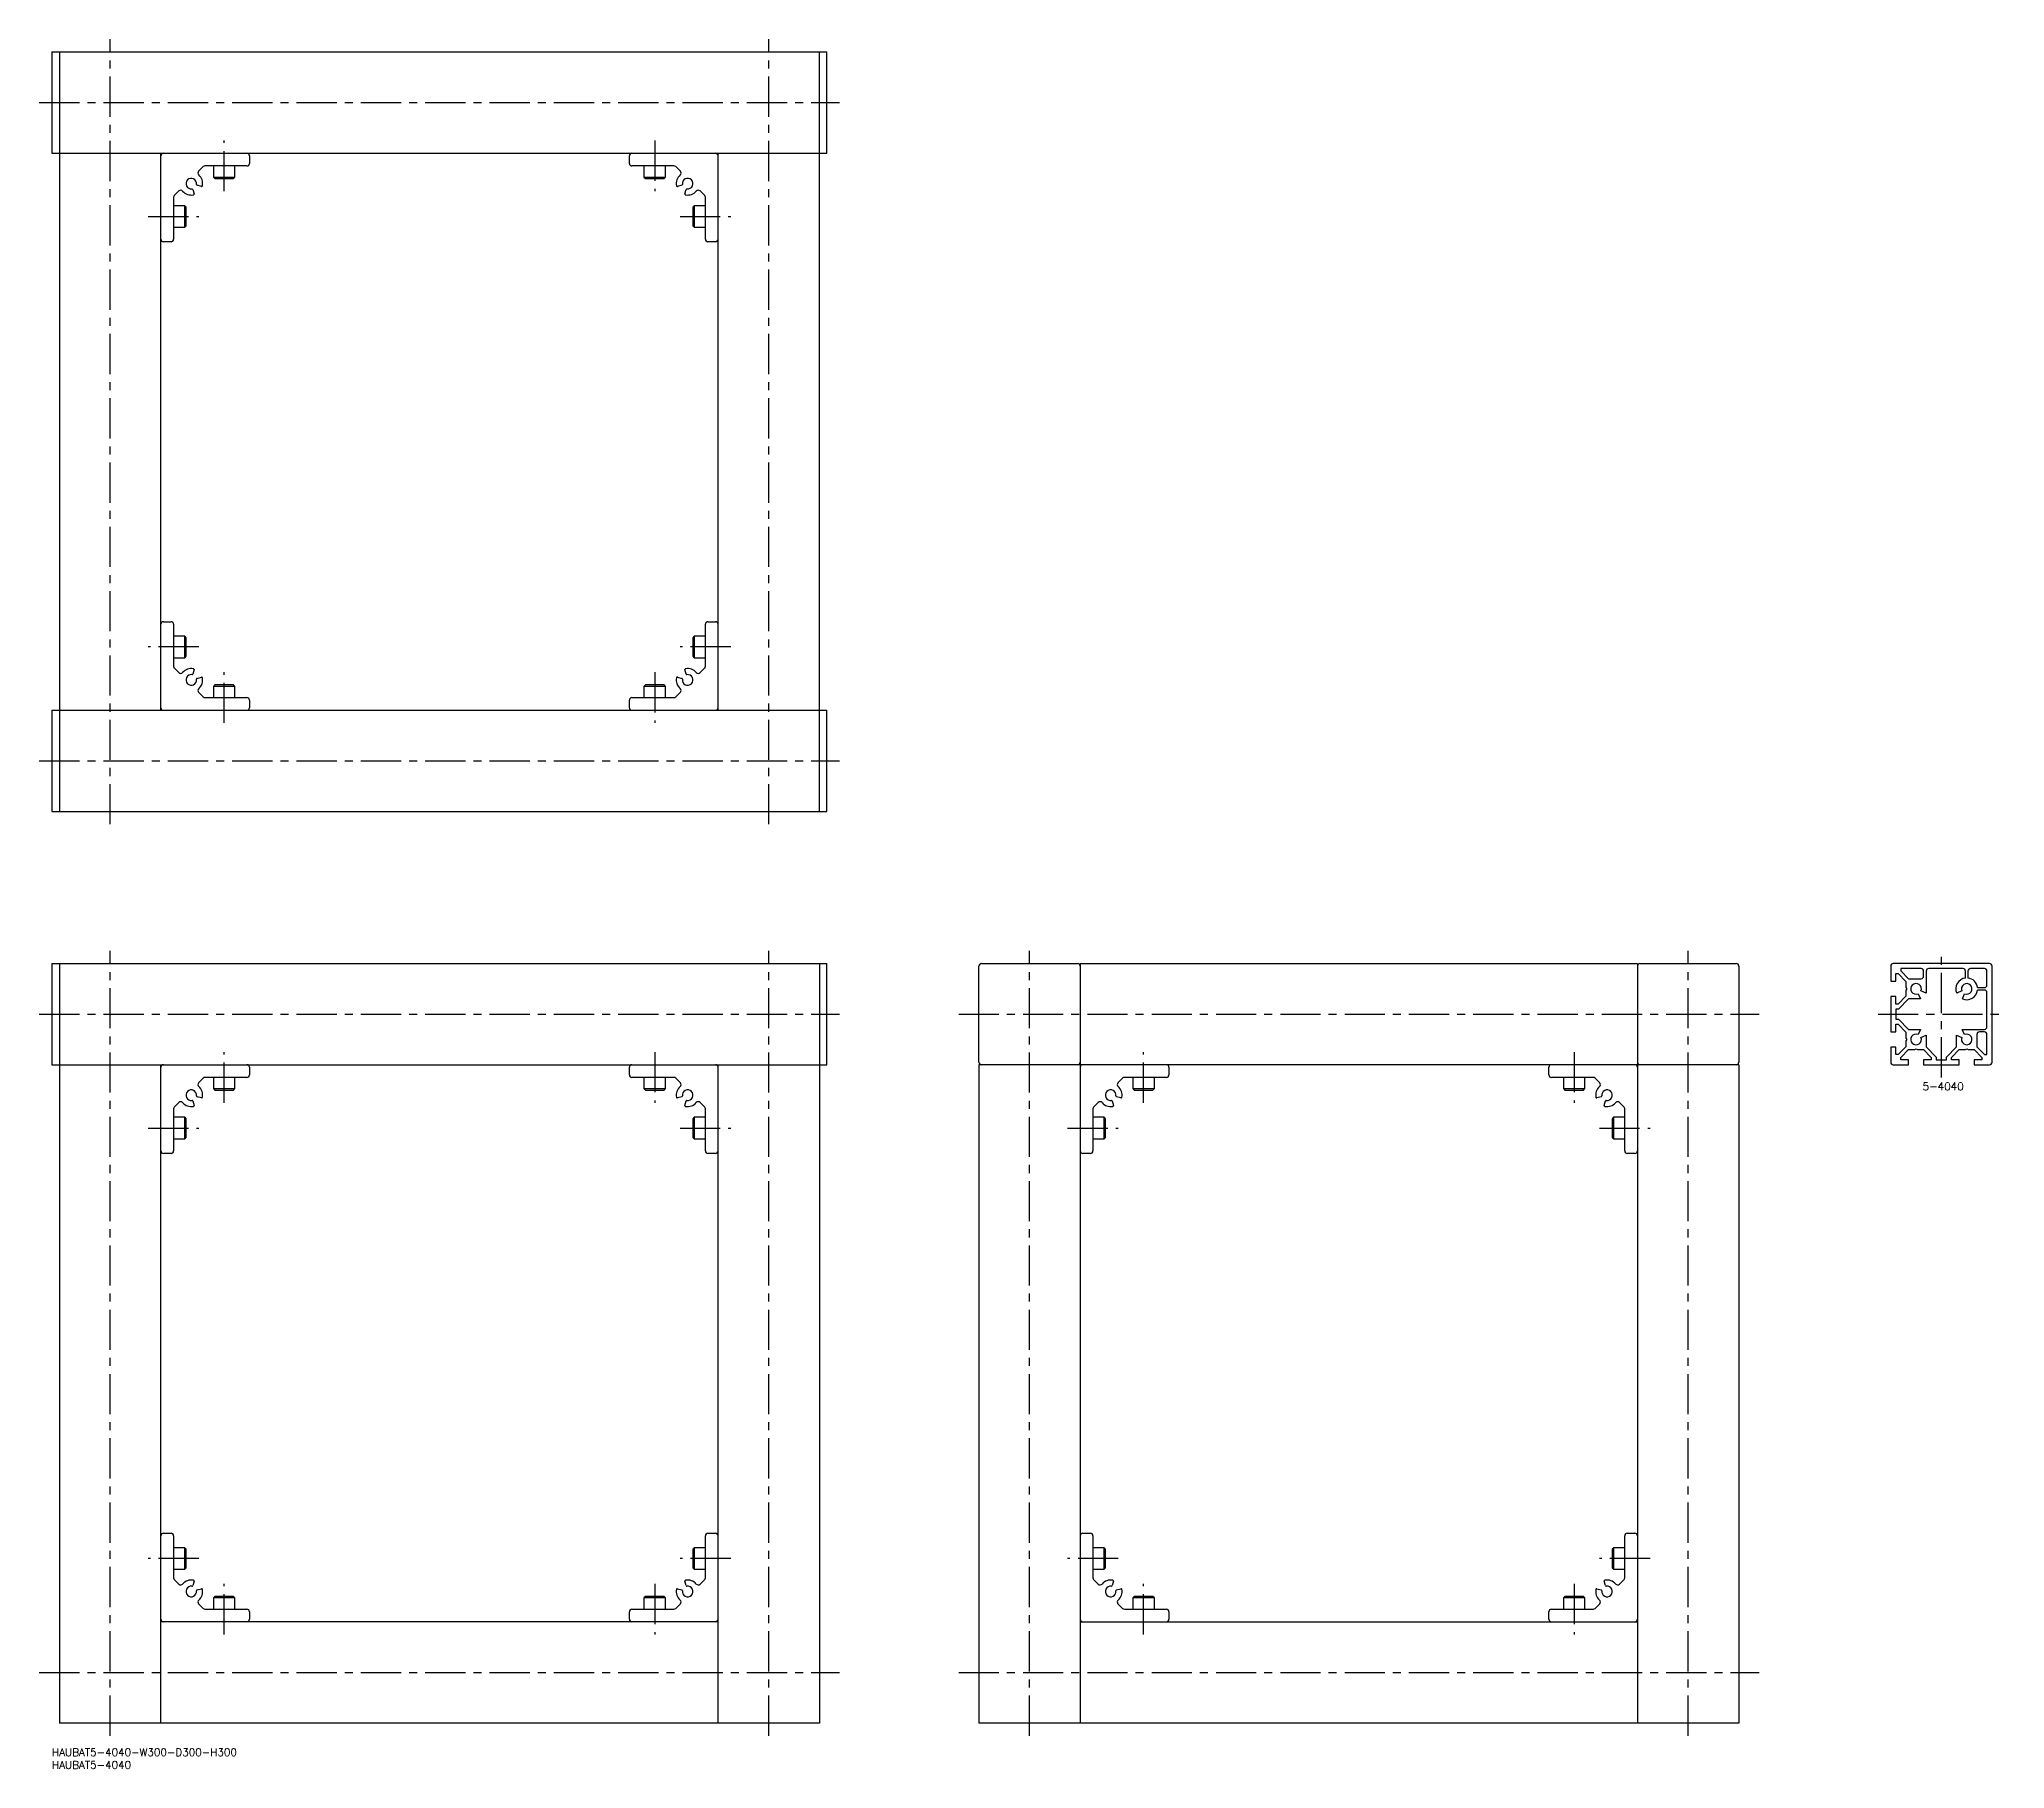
# Model space of a CAD drawing. Extents: x -5 to 771, y -8 to 675.
import ezdxf

# ---------------------------------------------------------------- set-up
doc = ezdxf.new("R2010")
doc.units = 0
doc.header["$LTSCALE"] = 0.5
doc.linetypes.add('CENTER', pattern=[50.8, 31.75, -6.35, 6.35, -6.35])
for name, color, linetype in [('MSM_CENTER', 1, 'CENTER'), ('MSM_CONTINUOUS', 7, 'CONTINUOUS'), ('MSM_PART_NUMBER', 7, 'CONTINUOUS')]:
    doc.layers.add(name, color=color, linetype=linetype)
doc.styles.get("Standard").update_dxf_attribs({"font": 'txt.shx', "height": 3, "bigfont": 'bigfont.shx'})

# ---------------------------------------------------------------- blocks, each defined once
blk = doc.blocks.new('*U8')
at = {"layer": 'MSM_PART_NUMBER'}
blk.add_text('HAUBAT5-4040-W300-D300-H300', height=3, dxfattribs=at).set_placement((0, -3))
blk = doc.blocks.new('*U9')
at = {"layer": 'MSM_PART_NUMBER'}
blk.add_text('HAUBAT5-4040', height=3, dxfattribs=at).set_placement((0, -8))
blk = doc.blocks.new('*U10')
at = {"layer": 'MSM_PART_NUMBER'}
blk.add_text('5-4040', height=3, dxfattribs=at).set_placement((738.62, 259.97))

msp = doc.modelspace()

# ---------------------------------------------------------------- linework, layer by layer
at = {"layer": 'MSM_CENTER'}
for p, q in [((23, 365), (23, 675)), ((283, 365), (283, 675)), ((-5, 650), (311, 650)), ((68, 615), (68, 635)), ((238, 635), (238, 615)), ((38, 605), (58, 605)), ((248, 605), (268, 605)), ((58, 435), (38, 435)), ((268, 435), (248, 435)), ((68, 405), (68, 425)), ((238, 425), (238, 405)), ((-5, 390), (311, 390)), ((23, 5), (23, 315)), ((283, 5), (283, 315)), ((386, 5), (386, 315)), ((646, 5), (646, 315)), ((746, 265), (746, 315)), ((-5, 290), (311, 290)), ((358, 290), (674, 290)), ((721, 290), (771, 290)), ((68, 255), (68, 275)), ((238, 275), (238, 255)), ((431, 255), (431, 275)), ((601, 275), (601, 255)), ((38, 245), (58, 245)), ((248, 245), (268, 245)), ((401, 245), (421, 245)), ((611, 245), (631, 245)), ((58, 75), (38, 75)), ((268, 75), (248, 75)), ((421, 75), (401, 75)), ((631, 75), (611, 75)), ((68, 45), (68, 65)), ((238, 65), (238, 45)), ((431, 45), (431, 65)), ((601, 65), (601, 45)), ((-5, 30), (311, 30)), ((358, 30), (674, 30))]:
    msp.add_line(p, q, dxfattribs=at)
at = {"layer": 'MSM_CONTINUOUS'}
for p, q in [((0, 670), (306, 670)), ((0, 670), (0, 630)), ((3, 670), (3, 370)), ((303, 370), (303, 670)), ((306, 630), (306, 670)), ((0, 630), (306, 630)), ((43, 410), (43, 630)), ((78, 629), (78, 626)), ((228, 626), (228, 629)), ((263, 410), (263, 630)), ((59.71, 624.71), (57.88, 622.88)), ((77, 625), (60.41, 625)), ((63.75, 625), (63.75, 620.57)), ((72.25, 620.57), (72.25, 625)), ((245.59, 625), (229, 625)), ((233.75, 625), (233.75, 620.57)), ((242.25, 620.57), (242.25, 625)), ((248.12, 622.88), (246.29, 624.71)), ((50.12, 615.12), (48.29, 613.29)), ((55.62, 615.7), (56.08, 613.95)), ((59.05, 616.92), (57.3, 617.38)), ((63.75, 620.57), (64.32, 620)), ((63.75, 620.57), (72.25, 620.57)), ((64.32, 620), (71.68, 620)), ((71.68, 620), (72.25, 620.57)), ((233.75, 620.57), (234.32, 620)), ((233.75, 620.57), (242.25, 620.57)), ((234.32, 620), (241.68, 620)), ((241.68, 620), (242.25, 620.57)), ((248.7, 617.38), (246.95, 616.92)), ((249.92, 613.95), (250.38, 615.7)), ((257.71, 613.29), (255.88, 615.12)), ((48, 612.59), (48, 596)), ((52.43, 609.25), (48, 609.25)), ((53, 608.68), (52.43, 609.25)), ((52.43, 600.75), (52.43, 609.25)), ((53, 601.32), (53, 608.68)), ((253.57, 609.25), (253, 608.68)), ((253, 608.68), (253, 601.32)), ((258, 609.25), (253.57, 609.25)), ((253.57, 609.25), (253.57, 600.75)), ((258, 596), (258, 612.59)), ((48, 600.75), (52.43, 600.75)), ((52.43, 600.75), (53, 601.32)), ((253, 601.32), (253.57, 600.75)), ((253.57, 600.75), (258, 600.75)), ((47, 595), (44, 595)), ((262, 595), (259, 595)), ((44, 445), (47, 445)), ((48, 444), (48, 427.41)), ((258, 427.41), (258, 444)), ((259, 445), (262, 445)), ((52.43, 439.25), (48, 439.25)), ((53, 438.68), (52.43, 439.25)), ((52.43, 430.75), (52.43, 439.25)), ((53, 431.32), (53, 438.68)), ((253.57, 439.25), (253, 438.68)), ((253, 438.68), (253, 431.32)), ((258, 439.25), (253.57, 439.25)), ((253.57, 439.25), (253.57, 430.75)), ((48, 430.75), (52.43, 430.75)), ((52.43, 430.75), (53, 431.32)), ((253, 431.32), (253.57, 430.75)), ((253.57, 430.75), (258, 430.75)), ((48.29, 426.71), (50.12, 424.88)), ((56.08, 426.05), (55.62, 424.3)), ((57.3, 422.62), (59.05, 423.08)), ((64.32, 420), (63.75, 419.43)), ((63.75, 419.43), (63.75, 415)), ((72.25, 419.43), (63.75, 419.43)), ((71.68, 420), (64.32, 420)), ((72.25, 419.43), (71.68, 420)), ((72.25, 415), (72.25, 419.43)), ((234.32, 420), (233.75, 419.43)), ((233.75, 419.43), (233.75, 415)), ((242.25, 419.43), (233.75, 419.43)), ((241.68, 420), (234.32, 420)), ((242.25, 419.43), (241.68, 420)), ((242.25, 415), (242.25, 419.43)), ((246.95, 423.08), (248.7, 422.62)), ((250.38, 424.3), (249.92, 426.05)), ((255.88, 424.88), (257.71, 426.71)), ((57.88, 417.12), (59.71, 415.29)), ((60.41, 415), (77, 415)), ((78, 414), (78, 411)), ((228, 411), (228, 414)), ((229, 415), (245.59, 415)), ((246.29, 415.29), (248.12, 417.12)), ((0, 410), (306, 410)), ((0, 410), (0, 370)), ((306, 370), (306, 410)), ((0, 370), (306, 370)), ((0, 310), (306, 310)), ((0, 310), (0, 270)), ((3, 310), (3, 10)), ((303, 310), (303, 10)), ((306, 270), (306, 310)), ((366, 271), (366, 309)), ((367, 310), (405, 310)), ((406, 310), (406, 10)), ((406, 310), (626, 310)), ((626, 310), (626, 10)), ((627, 310), (665, 310)), ((666, 309), (666, 271)), ((726, 309), (726, 303)), ((726, 303), (728, 303)), ((765, 310), (727, 310)), ((728, 303), (728, 306)), ((728, 306), (728.94, 306)), ((728.94, 306), (732, 302.94)), ((730, 308), (730, 307.06)), ((738, 308), (730, 308)), ((730, 307.06), (733.06, 304)), ((732, 302.94), (732, 300.52)), ((733.06, 304), (738, 304)), ((739, 305), (739, 307)), ((740, 307), (740, 298.26)), ((754.5, 308), (741, 308)), ((755.5, 304.27), (755.5, 307)), ((756.5, 307), (756.5, 304.27)), ((763, 308), (757.5, 308)), ((764, 301.5), (764, 307)), ((766, 271), (766, 309)), ((728, 297), (726, 297)), ((726, 297), (726, 283)), ((728, 294), (728, 297)), ((732, 297.06), (728.94, 294)), ((733.06, 296), (729.06, 292)), ((732, 300.52), (732.3, 300)), ((732.3, 300), (732, 299.48)), ((732, 299.48), (732, 297.06)), ((737.74, 296), (733.06, 296)), ((736.84, 298.07), (737.74, 296)), ((740, 298.26), (737.93, 299.16)), ((754.07, 299.16), (752.06, 298.29)), ((754.29, 296.06), (755.16, 298.07)), ((760.27, 300.5), (763, 300.5)), ((763, 299.5), (760.27, 299.5)), ((764, 285), (764, 298.5)), ((728.94, 294), (728, 294)), ((728, 292), (728, 288)), ((729.06, 292), (728, 292)), ((728, 288), (729.06, 288)), ((729.06, 288), (733.06, 284)), ((726, 283), (728, 283)), ((728, 283), (728, 286)), ((728, 286), (728.94, 286)), ((728.94, 286), (732, 282.94)), ((732, 282.94), (732, 280.52)), ((732, 280.52), (732.3, 280)), ((732.3, 280), (732, 279.48)), ((732, 279.48), (732, 277.06)), ((733.06, 284), (737.74, 284)), ((737.74, 284), (736.84, 281.93)), ((737.93, 280.84), (740, 281.74)), ((740, 281.74), (740, 277.06)), ((752, 281.74), (754.07, 280.84)), ((752, 277.06), (752, 281.74)), ((754.26, 284), (763, 284)), ((755.16, 281.93), (754.26, 284)), ((760, 282), (760, 277.06)), ((763, 283), (761, 283)), ((764, 274), (764, 282)), ((728, 277), (726, 277)), ((726, 277), (726, 271)), ((728, 274), (728, 277)), ((728.94, 274), (728, 274)), ((732, 277.06), (728.94, 274)), ((730, 272.94), (733.06, 276)), ((730, 272), (730, 272.94)), ((733, 272), (730, 272)), ((733, 270), (733, 272)), ((733.06, 276), (735.48, 276)), ((735.48, 276), (736, 276.3)), ((736, 276.3), (736.52, 276)), ((736.52, 276), (738.94, 276)), ((738.94, 276), (742, 272.94)), ((742, 272), (739, 272)), ((739, 272), (739, 270)), ((740, 277.06), (744, 273.06)), ((742, 272.94), (742, 272)), ((744, 273.06), (744, 272)), ((744, 272), (748, 272)), ((748, 273.06), (752, 277.06)), ((748, 272), (748, 273.06)), ((750, 272.94), (753.06, 276)), ((750, 272), (750, 272.94)), ((753, 272), (750, 272)), ((753, 270), (753, 272)), ((753.06, 276), (755.48, 276)), ((755.48, 276), (756, 276.3)), ((756, 276.3), (756.52, 276)), ((756.52, 276), (758.94, 276)), ((758.94, 276), (762, 272.94)), ((762, 272), (759, 272)), ((759, 272), (759, 270)), ((760, 277.06), (763.06, 274)), ((762, 272.94), (762, 272)), ((763.06, 274), (764, 274)), ((0, 270), (306, 270)), ((43, 10), (43, 270)), ((59.71, 264.71), (57.88, 262.88)), ((77, 265), (60.41, 265)), ((63.75, 265), (63.75, 260.57)), ((72.25, 260.57), (72.25, 265)), ((78, 269), (78, 266)), ((228, 266), (228, 269)), ((245.59, 265), (229, 265)), ((233.75, 265), (233.75, 260.57)), ((242.25, 260.57), (242.25, 265)), ((248.12, 262.88), (246.29, 264.71)), ((263, 10), (263, 270)), ((666, 270), (366, 270)), ((366, 270), (366, 10)), ((422.71, 264.71), (420.88, 262.88)), ((440, 265), (423.41, 265)), ((426.75, 265), (426.75, 260.57)), ((435.25, 260.57), (435.25, 265)), ((441, 269), (441, 266)), ((591, 266), (591, 269)), ((608.59, 265), (592, 265)), ((596.75, 265), (596.75, 260.57)), ((605.25, 260.57), (605.25, 265)), ((611.12, 262.88), (609.29, 264.71)), ((666, 270), (666, 10)), ((727, 270), (733, 270)), ((739, 270), (753, 270)), ((759, 270), (765, 270)), ((59.05, 256.92), (57.3, 257.38)), ((63.75, 260.57), (64.32, 260)), ((63.75, 260.57), (72.25, 260.57)), ((64.32, 260), (71.68, 260)), ((71.68, 260), (72.25, 260.57)), ((233.75, 260.57), (234.32, 260)), ((233.75, 260.57), (242.25, 260.57)), ((234.32, 260), (241.68, 260)), ((241.68, 260), (242.25, 260.57)), ((248.7, 257.38), (246.95, 256.92)), ((422.05, 256.92), (420.3, 257.38)), ((426.75, 260.57), (427.32, 260)), ((426.75, 260.57), (435.25, 260.57)), ((427.32, 260), (434.68, 260)), ((434.68, 260), (435.25, 260.57)), ((596.75, 260.57), (597.32, 260)), ((596.75, 260.57), (605.25, 260.57)), ((597.32, 260), (604.68, 260)), ((604.68, 260), (605.25, 260.57)), ((611.7, 257.38), (609.95, 256.92)), ((48, 252.59), (48, 236)), ((52.43, 249.25), (48, 249.25)), ((50.12, 255.12), (48.29, 253.29)), ((53, 248.68), (52.43, 249.25)), ((52.43, 240.75), (52.43, 249.25)), ((53, 241.32), (53, 248.68)), ((55.62, 255.7), (56.08, 253.95)), ((249.92, 253.95), (250.38, 255.7)), ((253.57, 249.25), (253, 248.68)), ((253, 248.68), (253, 241.32)), ((258, 249.25), (253.57, 249.25)), ((253.57, 249.25), (253.57, 240.75)), ((257.71, 253.29), (255.88, 255.12)), ((258, 236), (258, 252.59)), ((411, 252.59), (411, 236)), ((415.43, 249.25), (411, 249.25)), ((413.12, 255.12), (411.29, 253.29)), ((416, 248.68), (415.43, 249.25)), ((415.43, 240.75), (415.43, 249.25)), ((416, 241.32), (416, 248.68)), ((418.62, 255.7), (419.08, 253.95)), ((612.92, 253.95), (613.38, 255.7)), ((616.57, 249.25), (616, 248.68)), ((616, 248.68), (616, 241.32)), ((621, 249.25), (616.57, 249.25)), ((616.57, 249.25), (616.57, 240.75)), ((620.71, 253.29), (618.88, 255.12)), ((621, 236), (621, 252.59)), ((48, 240.75), (52.43, 240.75)), ((52.43, 240.75), (53, 241.32)), ((253, 241.32), (253.57, 240.75)), ((253.57, 240.75), (258, 240.75)), ((411, 240.75), (415.43, 240.75)), ((415.43, 240.75), (416, 241.32)), ((616, 241.32), (616.57, 240.75)), ((616.57, 240.75), (621, 240.75)), ((47, 235), (44, 235)), ((262, 235), (259, 235)), ((410, 235), (407, 235)), ((625, 235), (622, 235)), ((44, 85), (47, 85)), ((48, 84), (48, 67.41)), ((52.43, 79.25), (48, 79.25)), ((53, 78.68), (52.43, 79.25)), ((52.43, 70.75), (52.43, 79.25)), ((53, 71.32), (53, 78.68)), ((253.57, 79.25), (253, 78.68)), ((253, 78.68), (253, 71.32)), ((258, 79.25), (253.57, 79.25)), ((253.57, 79.25), (253.57, 70.75)), ((258, 67.41), (258, 84)), ((259, 85), (262, 85)), ((407, 85), (410, 85)), ((411, 84), (411, 67.41)), ((415.43, 79.25), (411, 79.25)), ((416, 78.68), (415.43, 79.25)), ((415.43, 70.75), (415.43, 79.25)), ((416, 71.32), (416, 78.68)), ((616.57, 79.25), (616, 78.68)), ((616, 78.68), (616, 71.32)), ((621, 79.25), (616.57, 79.25)), ((616.57, 79.25), (616.57, 70.75)), ((621, 67.41), (621, 84)), ((622, 85), (625, 85)), ((48, 70.75), (52.43, 70.75)), ((52.43, 70.75), (53, 71.32)), ((253, 71.32), (253.57, 70.75)), ((253.57, 70.75), (258, 70.75)), ((411, 70.75), (415.43, 70.75)), ((415.43, 70.75), (416, 71.32)), ((616, 71.32), (616.57, 70.75)), ((616.57, 70.75), (621, 70.75)), ((48.29, 66.71), (50.12, 64.88)), ((56.08, 66.05), (55.62, 64.3)), ((57.3, 62.62), (59.05, 63.08)), ((246.95, 63.08), (248.7, 62.62)), ((250.38, 64.3), (249.92, 66.05)), ((255.88, 64.88), (257.71, 66.71)), ((411.29, 66.71), (413.12, 64.88)), ((419.08, 66.05), (418.62, 64.3)), ((420.3, 62.62), (422.05, 63.08)), ((609.95, 63.08), (611.7, 62.62)), ((613.38, 64.3), (612.92, 66.05)), ((618.88, 64.88), (620.71, 66.71)), ((57.88, 57.12), (59.71, 55.29)), ((60.41, 55), (77, 55)), ((64.32, 60), (63.75, 59.43)), ((63.75, 59.43), (63.75, 55)), ((72.25, 59.43), (63.75, 59.43)), ((71.68, 60), (64.32, 60)), ((72.25, 59.43), (71.68, 60)), ((72.25, 55), (72.25, 59.43)), ((229, 55), (245.59, 55)), ((234.32, 60), (233.75, 59.43)), ((233.75, 59.43), (233.75, 55)), ((242.25, 59.43), (233.75, 59.43)), ((241.68, 60), (234.32, 60)), ((242.25, 59.43), (241.68, 60)), ((242.25, 55), (242.25, 59.43)), ((246.29, 55.29), (248.12, 57.12)), ((420.88, 57.12), (422.71, 55.29)), ((423.41, 55), (440, 55)), ((427.32, 60), (426.75, 59.43)), ((426.75, 59.43), (426.75, 55)), ((435.25, 59.43), (426.75, 59.43)), ((434.68, 60), (427.32, 60)), ((435.25, 59.43), (434.68, 60)), ((435.25, 55), (435.25, 59.43)), ((592, 55), (608.59, 55)), ((597.32, 60), (596.75, 59.43)), ((596.75, 59.43), (596.75, 55)), ((605.25, 59.43), (596.75, 59.43)), ((604.68, 60), (597.32, 60)), ((605.25, 59.43), (604.68, 60)), ((605.25, 55), (605.25, 59.43)), ((609.29, 55.29), (611.12, 57.12)), ((263, 50), (43, 50)), ((78, 54), (78, 51)), ((228, 51), (228, 54)), ((406, 50), (626, 50)), ((441, 54), (441, 51)), ((591, 51), (591, 54)), ((303, 10), (3, 10)), ((666, 10), (366, 10))]:
    msp.add_line(p, q, dxfattribs=at)
for centre, radius, start, end in [((44, 629), 1, 90, 180), ((77, 629), 1, 0, 90), ((229, 629), 1, 90, 180), ((262, 629), 1, 0, 90), ((58.59, 622.17), 1, 135, 229.31913), ((55, 618), 4.5, 349.09604, 49.31912), ((60.41, 624), 1, 90, 135), ((77, 626), 1, 270, 0), ((229, 626), 1, 180, 270), ((245.59, 624), 1, 45, 90), ((251, 618), 4.5, 130.68088, 190.90396), ((247.41, 622.17), 1, 310.68088, 45), ((49, 612.59), 1, 135, 180), ((50.83, 614.41), 1, 40.68088, 135), ((55, 618), 4.5, 220.68088, 280.90396), ((55, 618), 2.1, 352.18075, 277.81924), ((55.33, 615.62), 0.3, 15, 97.81924), ((55.79, 613.88), 0.3, 280.90396, 15), ((57.38, 617.67), 0.3, 172.18076, 255), ((59.12, 617.21), 0.3, 255, 349.09606), ((246.88, 617.21), 0.3, 190.90396, 285), ((248.62, 617.67), 0.3, 285, 7.81924), ((251, 618), 2.1, 262.18075, 187.81924), ((250.21, 613.88), 0.3, 165, 259.09606), ((251, 618), 4.5, 259.09604, 319.31912), ((250.67, 615.62), 0.3, 82.18076, 165), ((255.17, 614.41), 1, 45, 139.31913), ((257, 612.59), 1, 0, 45), ((44, 596), 1, 180, 270), ((47, 596), 1, 270, 0), ((259, 596), 1, 180, 270), ((262, 596), 1, 270, 0), ((44, 444), 1, 90, 180), ((47, 444), 1, 0, 90), ((259, 444), 1, 90, 180), ((262, 444), 1, 0, 90), ((49, 427.41), 1, 180, 225), ((257, 427.41), 1, 315, 0), ((50.83, 425.59), 1, 225, 319.31913), ((55, 422), 4.5, 79.09604, 139.31912), ((55, 422), 2.1, 82.18075, 7.81924), ((55.33, 424.38), 0.3, 262.18076, 345), ((55.79, 426.12), 0.3, 345, 79.09606), ((57.38, 422.33), 0.3, 105, 187.81924), ((55, 422), 4.5, 310.68088, 10.90396), ((59.12, 422.79), 0.3, 10.90396, 105), ((251, 422), 4.5, 169.09604, 229.31912), ((246.88, 422.79), 0.3, 75, 169.09606), ((248.62, 422.33), 0.3, 352.18076, 75), ((251, 422), 2.1, 172.18075, 97.81924), ((250.21, 426.12), 0.3, 100.90396, 195), ((251, 422), 4.5, 40.68088, 100.90396), ((250.67, 424.38), 0.3, 195, 277.81924), ((255.17, 425.59), 1, 220.68088, 315), ((58.59, 417.83), 1, 130.68088, 225), ((60.41, 416), 1, 225, 270), ((77, 414), 1, 0, 90), ((229, 414), 1, 90, 180), ((245.59, 416), 1, 270, 315), ((247.41, 417.83), 1, 315, 49.31913), ((44, 411), 1, 180, 270), ((77, 411), 1, 270, 0), ((229, 411), 1, 180, 270), ((262, 411), 1, 270, 0), ((367, 309), 1, 90, 180), ((405, 309), 1, 0, 90), ((627, 309), 1, 90, 180), ((665, 309), 1, 0, 90), ((727, 309), 1, 90, 180), ((738, 307), 1, 0, 90), ((738, 305), 1, 270, 0), ((741, 307), 1, 90, 180), ((756, 300), 4.3, 96.67741, 203.5), ((754.5, 307), 1, 0, 90), ((757.5, 307), 1, 90, 180), ((756, 300), 4.3, 6.67741, 83.32259), ((763, 307), 1, 0, 90), ((765, 309), 1, 0, 90), ((736, 300), 2.1, 336.5, 293.5), ((756, 300), 2.1, 246.5, 203.5), ((756, 300), 4.3, 246.5, 353.32259), ((763, 301.5), 1, 270, 0), ((763, 298.5), 1, 0, 90), ((736, 280), 2.1, 66.5, 23.5), ((756, 280), 2.1, 156.5, 113.5), ((761, 282), 1, 90, 180), ((763, 285), 1, 270, 0), ((763, 282), 1, 0, 90), ((44, 269), 1, 90, 180), ((60.41, 264), 1, 90, 135), ((77, 269), 1, 0, 90), ((77, 266), 1, 270, 0), ((229, 269), 1, 90, 180), ((229, 266), 1, 180, 270), ((245.59, 264), 1, 45, 90), ((262, 269), 1, 0, 90), ((367, 271), 1, 180, 270), ((405, 271), 1, 270, 0), ((407, 269), 1, 90, 180), ((423.41, 264), 1, 90, 135), ((440, 269), 1, 0, 90), ((440, 266), 1, 270, 0), ((592, 269), 1, 90, 180), ((592, 266), 1, 180, 270), ((608.59, 264), 1, 45, 90), ((625, 269), 1, 0, 90), ((627, 271), 1, 180, 270), ((665, 271), 1, 270, 0), ((727, 271), 1, 180, 270), ((765, 271), 1, 270, 0), ((55, 258), 2.1, 352.18075, 277.81924), ((57.38, 257.67), 0.3, 172.18076, 255), ((58.59, 262.17), 1, 135, 229.31913), ((55, 258), 4.5, 349.09604, 49.31912), ((59.12, 257.21), 0.3, 255, 349.09606), ((251, 258), 4.5, 130.68088, 190.90396), ((246.88, 257.21), 0.3, 190.90396, 285), ((247.41, 262.17), 1, 310.68088, 45), ((248.62, 257.67), 0.3, 285, 7.81924), ((251, 258), 2.1, 262.18075, 187.81924), ((418, 258), 2.1, 352.18075, 277.81924), ((420.38, 257.67), 0.3, 172.18076, 255), ((421.59, 262.17), 1, 135, 229.31913), ((418, 258), 4.5, 349.09604, 49.31912), ((422.12, 257.21), 0.3, 255, 349.09606), ((614, 258), 4.5, 130.68088, 190.90396), ((609.88, 257.21), 0.3, 190.90396, 285), ((610.41, 262.17), 1, 310.68088, 45), ((611.62, 257.67), 0.3, 285, 7.81924), ((614, 258), 2.1, 262.18075, 187.81924), ((49, 252.59), 1, 135, 180), ((50.83, 254.41), 1, 40.68088, 135), ((55, 258), 4.5, 220.68088, 280.90396), ((55.33, 255.62), 0.3, 15, 97.81924), ((55.79, 253.88), 0.3, 280.90396, 15), ((250.21, 253.88), 0.3, 165, 259.09606), ((251, 258), 4.5, 259.09604, 319.31912), ((250.67, 255.62), 0.3, 82.18076, 165), ((255.17, 254.41), 1, 45, 139.31913), ((257, 252.59), 1, 0, 45), ((412, 252.59), 1, 135, 180), ((413.83, 254.41), 1, 40.68088, 135), ((418, 258), 4.5, 220.68088, 280.90396), ((418.33, 255.62), 0.3, 15, 97.81924), ((418.79, 253.88), 0.3, 280.90396, 15), ((613.21, 253.88), 0.3, 165, 259.09606), ((614, 258), 4.5, 259.09604, 319.31912), ((613.67, 255.62), 0.3, 82.18076, 165), ((618.17, 254.41), 1, 45, 139.31913), ((620, 252.59), 1, 0, 45), ((44, 236), 1, 180, 270), ((47, 236), 1, 270, 0), ((259, 236), 1, 180, 270), ((262, 236), 1, 270, 0), ((407, 236), 1, 180, 270), ((410, 236), 1, 270, 0), ((622, 236), 1, 180, 270), ((625, 236), 1, 270, 0), ((44, 84), 1, 90, 180), ((47, 84), 1, 0, 90), ((259, 84), 1, 90, 180), ((262, 84), 1, 0, 90), ((407, 84), 1, 90, 180), ((410, 84), 1, 0, 90), ((622, 84), 1, 90, 180), ((625, 84), 1, 0, 90), ((49, 67.41), 1, 180, 225), ((50.83, 65.59), 1, 225, 319.31913), ((55, 62), 4.5, 79.09604, 139.31912), ((55, 62), 2.1, 82.18075, 7.81924), ((55.33, 64.38), 0.3, 262.18076, 345), ((55.79, 66.12), 0.3, 345, 79.09606), ((57.38, 62.33), 0.3, 105, 187.81924), ((55, 62), 4.5, 310.68088, 10.90396), ((59.12, 62.79), 0.3, 10.90396, 105), ((251, 62), 4.5, 169.09604, 229.31912), ((246.88, 62.79), 0.3, 75, 169.09606), ((248.62, 62.33), 0.3, 352.18076, 75), ((251, 62), 2.1, 172.18075, 97.81924), ((250.21, 66.12), 0.3, 100.90396, 195), ((251, 62), 4.5, 40.68088, 100.90396), ((250.67, 64.38), 0.3, 195, 277.81924), ((255.17, 65.59), 1, 220.68088, 315), ((257, 67.41), 1, 315, 0), ((412, 67.41), 1, 180, 225), ((413.83, 65.59), 1, 225, 319.31913), ((418, 62), 4.5, 79.09604, 139.31912), ((418, 62), 2.1, 82.18075, 7.81924), ((418.33, 64.38), 0.3, 262.18076, 345), ((418.79, 66.12), 0.3, 345, 79.09606), ((420.38, 62.33), 0.3, 105, 187.81924), ((418, 62), 4.5, 310.68088, 10.90396), ((422.12, 62.79), 0.3, 10.90396, 105), ((614, 62), 4.5, 169.09604, 229.31912), ((609.88, 62.79), 0.3, 75, 169.09606), ((611.62, 62.33), 0.3, 352.18076, 75), ((614, 62), 2.1, 172.18075, 97.81924), ((613.21, 66.12), 0.3, 100.90396, 195), ((614, 62), 4.5, 40.68088, 100.90396), ((613.67, 64.38), 0.3, 195, 277.81924), ((618.17, 65.59), 1, 220.68088, 315), ((620, 67.41), 1, 315, 0), ((58.59, 57.83), 1, 130.68088, 225), ((60.41, 56), 1, 225, 270), ((77, 54), 1, 0, 90), ((229, 54), 1, 90, 180), ((245.59, 56), 1, 270, 315), ((247.41, 57.83), 1, 315, 49.31913), ((421.59, 57.83), 1, 130.68088, 225), ((423.41, 56), 1, 225, 270), ((440, 54), 1, 0, 90), ((592, 54), 1, 90, 180), ((608.59, 56), 1, 270, 315), ((610.41, 57.83), 1, 315, 49.31913), ((44, 51), 1, 180, 270), ((77, 51), 1, 270, 0), ((229, 51), 1, 180, 270), ((262, 51), 1, 270, 0), ((407, 51), 1, 180, 270), ((440, 51), 1, 270, 0), ((592, 51), 1, 180, 270), ((625, 51), 1, 270, 0)]:
    msp.add_arc(centre, radius, start, end, dxfattribs=at)

# ---------------------------------------------------------------- block references
for name in ['*U10', '*U8', '*U9']:
    msp.add_blockref(name, (0, 0), dxfattribs=at)

doc.saveas('drawing.dxf')
